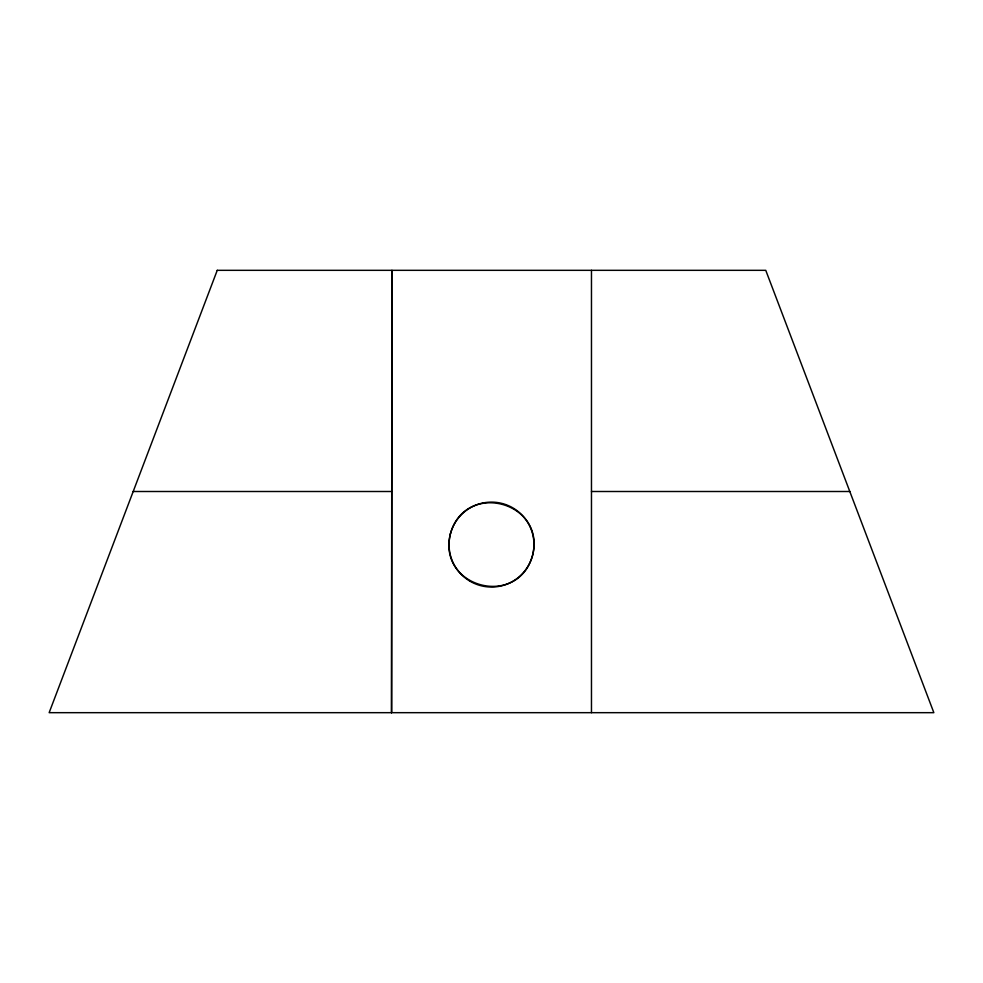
<?xml version="1.0" encoding="UTF-8"?>
<svg xmlns="http://www.w3.org/2000/svg" width="983" height="983" viewBox="0 0 983 983"><rect width="100%" height="100%" fill="white"/><g stroke="black" fill="none" stroke-linecap="round" stroke-linejoin="round"><path stroke-width="1.47" d="M391.59 712.675L391.922 270.325L391.529 712.675M133.197 491.5L391.529 491.5M591.471 491.5L849.803 491.5M591.471 270.325L591.471 712.675M450.484 533.585C436.759 587.33 517.537 608.969 532.516 555.567C546.241 501.821 465.463 480.183 450.484 533.585M217.243 270.325L49.15 712.675L933.85 712.675L765.757 270.325L217.243 270.325M470.267 581.358A42.466 42.466 0 0 0 533.966 544.582A42.466 42.466 0 0 0 470.267 507.806A42.466 42.466 0 0 0 470.267 581.358"/></g></svg>
